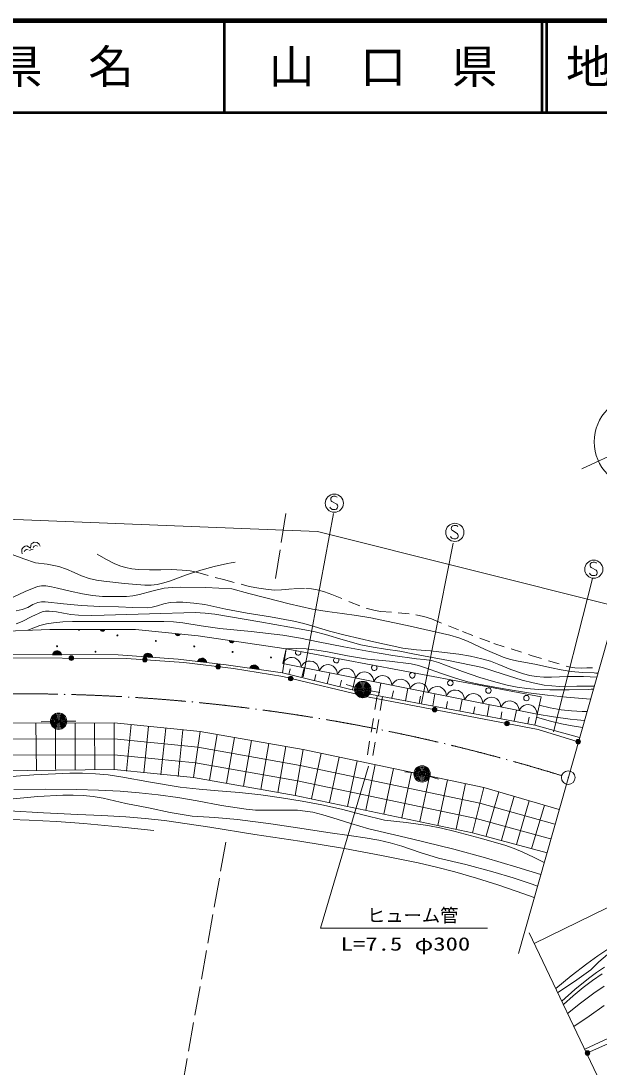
# Model space of a CAD drawing. Units: millimetres, scale not verified. Extents: x 63960 to 703960, y 389 to 360389.
# Drawn here: x 334722 to 397964, y 245992 to 360389 of the extents above; entities that cross this region are included whole.
import ezdxf
from ezdxf.enums import TextEntityAlignment as Align

# ---------------------------------------------------------------- set-up
doc = ezdxf.new("R2010")
doc.units = ezdxf.units.MM
doc.header["$LTSCALE"] = 1000
for name, pattern in [('USER1', [7.000001, 5.508197, -0.688525, 0.114754, -0.688525]), ('USER2', [2.5, 1.5, -1]), ('USER3', [4, 3.2, -0.8]), ('USER4', [2, 1.2, -0.8])]:
    doc.linetypes.add(name, pattern=pattern)
for name, color, linetype, lineweight in [('M-TTL', 2, 'Continuous', 140), ('M-TTL-LINE', 7, 'Continuous', 50), ('S-BGD', 1, 'Continuous', 13), ('S-BGD-HTXT', 6, 'Continuous', 13), ('S-BMK', 5, 'USER1', 13)]:
    doc.layers.add(name, color=color, linetype=linetype, lineweight=lineweight)
doc.layers.add('M-TTL-TXT', color=7, linetype='Continuous')
doc.styles.add('ＭＳ ゴシック', font='')
doc.styles.get('ＭＳ ゴシック').set_extended_font_data('MS Gothic')

# ---------------------------------------------------------------- blocks, each defined once
blk = doc.blocks.new('BUHIN7')
at = {"color": 1, "linetype": 'Continuous', "lineweight": 13}
blk.add_lwpolyline([(994, -198), (965, 45), (884, 263), (734, 520), (539, 683), (321, 804), (13, 865), (-236, 837), (-478, 762), (-716, 582), (-869, 411), (-994, 198)], dxfattribs=at)
blk = doc.blocks.new('BUHIN29')
at = {"color": 1, "linetype": 'Continuous', "lineweight": 13}
for radius in [249, 220, 191, 161, 132, 97.5, 67.5, 38.8, 7.5]:
    blk.add_circle((0, 0), radius, dxfattribs=at)
blk = doc.blocks.new('BUHIN30')
at = {"color": 1, "linetype": 'Continuous', "lineweight": 13}
for radius in [249, 220, 191, 161, 132, 97.5, 67.5, 38.8, 7.5]:
    blk.add_circle((0, 0), radius, dxfattribs=at)
blk = doc.blocks.new('BUHIN33')
at = {"color": 5, "linetype": 'Continuous', "lineweight": 13}
for radius in [746, 22.5]:
    blk.add_circle((0, 0), radius, dxfattribs=at)
blk = doc.blocks.new('BUHIN35')
at = {"color": 1, "linetype": 'Continuous', "lineweight": 13}
for radius in [249, 220, 191, 161, 132, 97.5, 67.5, 38.8, 7.5]:
    blk.add_circle((0, 0), radius, dxfattribs=at)
blk = doc.blocks.new('BUHIN202')
at = {"color": 1, "linetype": 'Continuous', "lineweight": 13}
blk.add_lwpolyline([(310, 645), (255, 705), (180, 740), (75, 760), (-80, 760), (-210, 725), (-320, 650), (-385, 540), (-390, 425), (-385, 350), (-345, 250), (-275, 195), (270, -120), (330, -210), (370, -335), (360, -455), (325, -550), (255, -640), (100, -685), (-130, -685), (-230, -670), (-325, -625), (-405, -550), (-475, -435)], dxfattribs=at)
blk.add_circle((0, 0), 995, dxfattribs=at)
blk = doc.blocks.new('BUHIN206')
at = {"color": 1, "linetype": 'Continuous', "lineweight": 13}
for radius in [896, 792, 688, 580, 477, 351, 243, 140, 27]:
    blk.add_circle((0, 0), radius, dxfattribs=at)

msp = doc.modelspace()

# ---------------------------------------------------------------- linework, layer by layer
at = {"layer": 'M-TTL'}
msp.add_line((703960, 360389), (63960, 360389), dxfattribs=at)
at = {"layer": 'M-TTL-LINE'}
for p, q in [((356960, 360389), (356960, 350389)), ((391710, 360389), (391710, 350389)), ((392210, 360389), (392210, 350389)), ((63960, 350389), (703960, 350389))]:
    msp.add_line(p, q, dxfattribs=at)
at = {"layer": 'S-BGD'}
for p, q in [((418755, 321929), (396072, 311416)), ((368925, 306511), (365583, 288648)), ((381988, 303291), (378525, 285792)), ((397239, 299402), (392986, 282633)), ((332125, 293605), (337871, 293856)), ((337871, 293856), (347246, 293856)), ((343892, 293825), (343417, 293825)), ((343429, 293794), (343879, 293794)), ((343860, 293763), (343449, 293763)), ((343472, 293731), (343835, 293731)), ((343805, 293700), (343503, 293700)), ((343562, 293669), (343748, 293669)), ((347246, 293856), (354106, 293138)), ((352111, 293316), (351639, 293365)), ((351648, 293333), (352095, 293286)), ((352073, 293257), (351664, 293299)), ((351683, 293266), (352045, 293228)), ((352012, 293200), (351711, 293232)), ((351766, 293194), (351952, 293175)), ((354106, 293138), (363741, 291741)), ((358017, 292539), (357547, 292608)), ((357555, 292575), (358000, 292510)), ((357977, 292482), (357570, 292541)), ((357588, 292507), (357948, 292455)), ((357914, 292428), (357614, 292472)), ((357668, 292432), (357852, 292405)), ((363741, 291741), (363349, 289087)), ((363374, 290124), (363741, 291741)), ((363741, 291741), (391623, 286464)), ((345342, 291055), (332017, 291091)), ((338205, 291137), (339155, 291134)), ((339130, 291197), (338230, 291199)), ((338268, 291261), (339090, 291259)), ((339045, 291322), (338318, 291324)), ((338378, 291386), (338983, 291384)), ((338866, 291447), (338493, 291448)), ((351915, 290588), (345342, 291055)), ((348159, 290917), (349107, 290850)), ((349086, 290914), (348189, 290978)), ((348230, 291038), (349051, 290979)), ((349010, 291045), (348285, 291096)), ((348349, 291155), (348952, 291112)), ((348840, 291182), (348468, 291209)), ((357159, 289977), (351915, 290588)), ((354928, 290489), (354206, 290573)), ((354273, 290628), (354874, 290558)), ((354764, 290634), (354394, 290677)), ((354072, 290400), (355016, 290290)), ((354998, 290355), (354104, 290459)), ((354149, 290517), (354966, 290421)), ((363349, 289087), (357159, 289977)), ((359793, 289662), (360733, 289526)), ((360717, 289592), (359826, 289720)), ((359872, 289776), (360686, 289659)), ((360651, 289728), (359931, 289831)), ((359999, 289885), (360598, 289798)), ((360490, 289877), (360122, 289930)), ((391196, 284572), (363374, 290124)), ((364044, 288919), (364190, 289525)), ((365433, 288584), (365690, 289646)), ((373076, 286738), (363349, 289087)), ((366823, 288248), (366984, 288918)), ((368212, 287913), (368495, 289082)), ((369602, 287577), (369779, 288310)), ((370991, 287241), (371299, 288517)), ((371257, 287536), (370299, 287823)), ((372381, 286906), (372573, 287703)), ((373819, 286598), (374076, 287963)), ((376794, 286039), (377045, 287376)), ((373005, 287122), (373990, 286950)), ((373076, 286738), (390928, 283381)), ((375306, 286319), (375459, 287129)), ((378281, 285759), (378430, 286553)), ((379768, 285480), (380014, 286789)), ((382742, 284921), (382983, 286202)), ((391623, 286464), (390928, 283381)), ((381255, 285200), (381401, 285977)), ((384229, 284641), (384372, 285401)), ((385717, 284361), (385952, 285615)), ((388691, 283802), (388922, 285028)), ((337946, 283774), (336947, 283731)), ((339745, 283814), (340745, 283814)), ((387204, 284082), (387344, 284825)), ((390178, 283522), (390315, 284250)), ((332101, 283596), (344909, 283634)), ((336427, 278399), (336371, 283609)), ((338520, 278524), (338505, 283615)), ((340655, 278530), (340640, 283621)), ((342790, 278536), (342775, 283627)), ((344924, 278543), (344909, 283634)), ((344909, 283634), (354328, 282675)), ((346274, 278342), (346793, 283442)), ((348158, 278150), (348677, 283250)), ((350041, 277958), (350561, 283058)), ((351925, 277766), (352445, 282866)), ((353600, 277659), (354328, 282675)), ((354328, 282675), (365579, 280723)), ((390928, 283381), (395838, 282041)), ((332109, 281856), (344917, 281893)), ((344917, 281893), (354079, 280960)), ((355337, 277353), (356203, 282349)), ((357211, 277023), (358079, 282024)), ((359085, 276692), (359954, 281699)), ((354079, 280960), (365278, 278986)), ((360959, 276362), (361829, 281373)), ((362834, 276031), (363704, 281048)), ((364708, 275701), (365579, 280723)), ((365579, 280723), (385345, 276569)), ((366508, 275323), (367556, 280307)), ((332117, 280116), (344925, 280153)), ((344925, 280153), (353830, 279246)), ((353830, 279246), (364982, 277280)), ((368485, 274907), (369532, 279892)), ((370461, 274492), (371509, 279477)), ((332125, 278375), (344924, 278543)), ((344924, 278543), (353600, 277659)), ((365278, 278986), (384925, 274857)), ((372438, 274077), (373485, 279061)), ((374414, 273661), (375462, 278646)), ((376391, 273246), (377438, 278230)), ((377705, 278150), (376711, 278263)), ((353600, 277659), (364708, 275701)), ((364982, 277280), (384513, 273176)), ((378368, 272831), (379415, 277815)), ((379458, 277780), (380412, 277482)), ((380344, 272415), (381392, 277400)), ((382321, 272000), (383368, 276984)), ((364708, 275701), (384131, 271619)), ((384131, 271619), (385345, 276569)), ((385345, 276569), (393599, 274167)), ((385616, 271283), (387009, 276080)), ((384925, 274857), (393134, 272567)), ((387273, 270802), (388666, 275598)), ((388930, 270320), (390323, 275117)), ((390587, 269839), (391980, 274635)), ((384513, 273176), (392668, 270968)), ((384131, 271619), (392287, 269411)), ((396388, 247951), (401610, 250394))]:
    msp.add_line(p, q, dxfattribs=at)
at = {"layer": 'S-BGD', "linetype": 'USER3'}
for p, q in [((363706, 306519), (362500, 298956)), ((357130, 270570), (350773, 234950))]:
    msp.add_line(p, q, dxfattribs=at)
at = {"layer": 'S-BGD', "linetype": 'USER2'}
for p, q in [((373684, 286564), (372486, 279374)), ((374276, 286466), (373078, 279275))]:
    msp.add_line(p, q, dxfattribs=at)
at = {"layer": 'S-BGD'}
for points in [[(334867, 302099), (334805, 302336), (334822, 302621), (334990, 302858), (335202, 302950), (335385, 302989), (335557, 302893), (335759, 302752), (335792, 303001), (335839, 303204), (335989, 303292), (336186, 303378), (336495, 303359), (336714, 303167), (336845, 302959)], [(333764, 302050), (335036, 301564), (336313, 301142), (337594, 300971), (338857, 300740), (339709, 300432), (340555, 300062), (341356, 299714), (342173, 299424), (342974, 299242), (343791, 299118), (346037, 298866), (348283, 298675), (348955, 298693), (349628, 298773), (350349, 298933), (351071, 299157), (352722, 299780), (354389, 300344), (355849, 300727), (357321, 301050), (357731, 301135), (358142, 301218)], [(335524, 302561), (335344, 302571), (335161, 302491), (335082, 302334)], [(336048, 302642), (335910, 302594), (335806, 302549), (335645, 302473)], [(336524, 302954), (336365, 303021), (336187, 302944), (336061, 302801)], [(333875, 297386), (335203, 297994), (336548, 298543), (336979, 298601), (337430, 298600), (338077, 298518), (338741, 298371), (340109, 298023), (341461, 297741), (342547, 297574), (343644, 297467), (344941, 297433), (346253, 297460), (346979, 297526), (347694, 297651), (349040, 298029), (350400, 298348), (351265, 298447), (352132, 298486), (354966, 298423), (357793, 298298), (359639, 297780), (361497, 297321), (364048, 296663), (366612, 296063), (368226, 295795), (369862, 295585), (371429, 295388), (372994, 295129), (377314, 294210), (381631, 293230), (382612, 292920), (383582, 292551), (385518, 291663), (387480, 290830), (388288, 290569), (389120, 290363), (390939, 290042), (392759, 289659), (393822, 289428), (394893, 289257), (396143, 289142), (397413, 289087), (397623, 289082), (397833, 289077)], [(334189, 295883), (334841, 296042), (335480, 296260), (336013, 296557), (336560, 296791), (336962, 296864), (337388, 296878), (339390, 296645), (341345, 296476), (343357, 296367), (345392, 296318), (346968, 296237), (348535, 296217), (349093, 296299), (349653, 296444), (350347, 296645), (351060, 296789), (351735, 296839), (352427, 296829), (353639, 296736), (354838, 296583), (357137, 296074), (359452, 295623), (362010, 295218), (364566, 294753), (365684, 294494), (366787, 294177), (368469, 293666), (370179, 293209), (373323, 292483), (376485, 291814), (377991, 291624), (379506, 291494), (381068, 291342), (382621, 291130), (383892, 290917), (385152, 290644), (386076, 290363), (386993, 290021), (388329, 289476), (389684, 288989), (390379, 288812), (391097, 288691), (391933, 288622), (392772, 288614), (394515, 288689), (396259, 288704), (396977, 288672), (397705, 288623)], [(334203, 294452), (334860, 294734), (335927, 295273), (337029, 295762), (337416, 295837), (337822, 295852), (338605, 295768), (339382, 295623), (340193, 295482), (341026, 295398), (342424, 295369), (343822, 295400), (348801, 295558), (353794, 295707), (354871, 295641), (355942, 295515), (360853, 294681), (365770, 293796), (366917, 293576), (368049, 293298), (369976, 292709), (371921, 292180), (373249, 291905), (374599, 291688), (376179, 291454), (377760, 291158), (381486, 290457), (385197, 289696), (387360, 288980), (389547, 288318), (390749, 288017), (391974, 287772), (392803, 287667), (393639, 287622), (395527, 287637), (397426, 287640)], [(335473, 293751), (336119, 294039), (336795, 294275), (337530, 294460), (338278, 294586), (339321, 294681), (340377, 294716), (345362, 294716), (350360, 294714), (351408, 294668), (352450, 294562), (354454, 294236), (356472, 293967), (359913, 293620), (363357, 293211), (365306, 292885), (367246, 292500), (370036, 291940), (372838, 291439), (375410, 291006), (377990, 290633), (378827, 290565), (379651, 290437), (380410, 290227), (381164, 289954), (383026, 289247), (384912, 288595), (386406, 288154), (387920, 287771), (388987, 287551), (390064, 287391), (391307, 287284), (392564, 287236), (394705, 287235), (396853, 287294), (397093, 287303), (397333, 287312)], [(363741, 291741), (364841, 291760), (365936, 291718), (367085, 291589), (368239, 291399), (370442, 290972), (372649, 290605), (375033, 290376), (377410, 290087), (378203, 289900), (378980, 289654), (380601, 289053), (382242, 288509), (383599, 288136), (384970, 287821), (387596, 287344), (390228, 286926), (392308, 286646), (394404, 286425), (395709, 286319), (397026, 286228)], [(225471, 284844), (298245, 289203), (314343, 290167), (332209, 290760), (346258, 290686), (352559, 290241), (357971, 289574), (363382, 288684), (372797, 286460), (391304, 282902), (395677, 281567)], [(391418, 285552), (392604, 285279), (393809, 285064), (394958, 284939), (396116, 284873), (396376, 284864), (396637, 284857)], [(391125, 284254), (392489, 283865), (393866, 283534), (395002, 283314), (396145, 283124)], [(391196, 284572), (392989, 284281), (394799, 284048), (395583, 283973), (396368, 283908)], [(332229, 277674), (336139, 277941), (340066, 278148), (341474, 278139), (342882, 278069), (344265, 277934), (345641, 277739), (348882, 277142), (352139, 276602), (354203, 276378), (356285, 276213), (358623, 276011), (360954, 275749), (363222, 275446), (365482, 275083), (367642, 274672), (369787, 274203), (372122, 273572), (374475, 272999), (376858, 272741), (379241, 272423), (380727, 272118), (382212, 271751), (384946, 271029), (387663, 270249), (388662, 269907), (389640, 269509), (390804, 268961), (391960, 268368)], [(333871, 275333), (336587, 275563), (339307, 275732), (340424, 275737), (341539, 275680), (342630, 275562), (343713, 275384), (346184, 274829), (348672, 274332), (351052, 273846), (353438, 273421), (355920, 273275), (358401, 273068), (362055, 272583), (365700, 272038), (368279, 271637), (370867, 271296), (372371, 271078), (373863, 270800), (375128, 270504), (376386, 270147), (378380, 269467), (380401, 268841), (383378, 268126), (386337, 267354), (388554, 266678), (390764, 265942), (390991, 265864), (391227, 265782)], [(333930, 276341), (337387, 276379), (340855, 276357), (343212, 276290), (345567, 276163), (347658, 275990), (349743, 275757), (351880, 275457), (354008, 275098), (356677, 274610), (359363, 274181), (360368, 274097), (361373, 274073), (363172, 274102), (364974, 274070), (365807, 273990), (366640, 273849), (367733, 273575), (368825, 273239), (370799, 272617), (372784, 272055), (377439, 270963), (382090, 269810), (385525, 268857), (388956, 267842), (390266, 267445), (391584, 267043)], [(333421, 274022), (337190, 273780), (340961, 273598), (343586, 273514), (346209, 273370), (348330, 273186), (350444, 272943), (355376, 272209), (360309, 271429), (365222, 270689), (370134, 269888), (374159, 269138), (378186, 268326), (380193, 267867), (382194, 267348), (384541, 266658), (386882, 265908), (388878, 265238), (390878, 264550)], [(396695, 247536), (405727, 251566), (413787, 254553), (420110, 256568), (425043, 257749), (434840, 259903), (444219, 261571), (452627, 263099), (464299, 265114), (482416, 267963), (497840, 270117), (509078, 271563), (520195, 272466), (530617, 273508), (538001, 273856), (546617, 273508), (552646, 273161), (562512, 270938), (580647, 264198), (594907, 258059)], [(331562, 273124), (335630, 272983), (338616, 272828), (341596, 272613), (345428, 272258), (349265, 271857)], [(393226, 254576), (394908, 255960), (396628, 257298), (397811, 258149), (399027, 258949)], [(393439, 254130), (395258, 255358), (397046, 256639), (397940, 257489), (398883, 258302)], [(393881, 253203), (395327, 254466), (396819, 255689), (397680, 256324), (398573, 256910)], [(394057, 252835), (395115, 253775), (396220, 254676), (397247, 255453), (398306, 256179)], [(394523, 251858), (395929, 252980), (397379, 254061), (398518, 254839)], [(395201, 250438), (396878, 251556), (398530, 252729)]]:
    msp.add_lwpolyline(points, dxfattribs=at)
at = {"layer": 'S-BGD', "linetype": 'USER4'}
msp.add_lwpolyline([(343077, 302069), (343993, 301532), (344929, 301053), (345527, 300811), (346144, 300627), (346857, 300486), (347596, 300403), (348808, 300358), (350026, 300373), (351205, 300386), (352374, 300339), (353221, 300242), (354062, 300084), (356876, 299292), (359700, 298559), (360730, 298349), (361770, 298199), (362489, 298155), (363219, 298171), (364552, 298283), (365873, 298333), (366510, 298281), (367142, 298169), (367940, 297953), (368729, 297676), (370667, 296869), (372599, 296129), (373317, 295943), (374049, 295815), (375988, 295667), (377928, 295457), (378782, 295255), (379631, 294991), (383036, 293625), (386442, 292322), (390528, 291012), (394661, 289751), (395320, 289659), (395993, 289626), (396611, 289635), (397231, 289661)], dxfattribs=at)
at = {"layer": 'S-BGD'}
for points in [[(343904, 293856), (343884, 293799), (343855, 293750), (343807, 293695), (343752, 293665), (343693, 293646), (343615, 293646), (343557, 293665), (343502, 293695), (343453, 293750), (343423, 293799), (343404, 293856)], [(352127, 293345), (352101, 293290), (352067, 293245), (352013, 293195), (351955, 293171), (351895, 293158), (351818, 293167), (351761, 293191), (351710, 293227), (351667, 293287), (351642, 293338), (351629, 293397)], [(358034, 292569), (358006, 292515), (357970, 292470), (357914, 292423), (357855, 292401), (357795, 292391), (357718, 292402), (357662, 292429), (357612, 292467), (357572, 292528), (357549, 292581), (357539, 292640)], [(338180, 291074), (338220, 291189), (338278, 291286), (338375, 291396), (338486, 291456), (338603, 291493), (338758, 291493), (338876, 291455), (338985, 291394), (339083, 291284), (339142, 291187), (339180, 291071)], [(348130, 290857), (348178, 290969), (348242, 291062), (348347, 291165), (348461, 291217), (348581, 291246), (348736, 291235), (348850, 291189), (348956, 291121), (349045, 291005), (349098, 290903), (349127, 290786)], [(354040, 290340), (354093, 290450), (354162, 290540), (354271, 290638), (354387, 290685), (354509, 290709), (354662, 290691), (354775, 290640), (354877, 290568), (354961, 290447), (355010, 290343), (355034, 290225)], [(359759, 289603), (359815, 289711), (359886, 289800), (359998, 289895), (360115, 289938), (360237, 289959), (360390, 289937), (360501, 289883), (360602, 289808), (360683, 289685), (360728, 289580), (360749, 289461)]]:
    msp.add_lwpolyline(points, close=True, dxfattribs=at)
for centre, radius in [((402423, 314360), 5000), ((341081, 293806), 49.8), ((345280, 293202), 49.8), ((338679, 292008), 49.8), ((349480, 292597), 49.8), ((353679, 291993), 49.8), ((340231, 290717), 249), ((340231, 290717), 220), ((340231, 290717), 191), ((340231, 290717), 161), ((340231, 290717), 132), ((340231, 290717), 97.5), ((340231, 290717), 67.5), ((340231, 290717), 38.8), ((340231, 290717), 7.5), ((342878, 291404), 49.8), ((348279, 290543), 249), ((348279, 290543), 220), ((348279, 290543), 191), ((348279, 290543), 161), ((348279, 290543), 132), ((348279, 290543), 97.5), ((348279, 290543), 67.5), ((348279, 290543), 38.8), ((357878, 291389), 49.8), ((362078, 290785), 49.8), ((348279, 290543), 7.5), ((356293, 289780), 249), ((356293, 289780), 220), ((356293, 289780), 191), ((356293, 289780), 161), ((356293, 289780), 132), ((356293, 289780), 97.5), ((356293, 289780), 67.5), ((356293, 289780), 38.8), ((356293, 289780), 7.5), ((381698, 287997), 298), ((385858, 287167), 298), ((390019, 286337), 298), ((395677, 281567), 249), ((395677, 281567), 220), ((395677, 281567), 191), ((395677, 281567), 161), ((395677, 281567), 132), ((395677, 281567), 97.5), ((395677, 281567), 67.5), ((395677, 281567), 38.8), ((395677, 281567), 7.5)]:
    msp.add_circle(centre, radius, dxfattribs=at)
for centre, start, end in [((365055, 291319), 134.37409, 24.18984), ((369216, 290488), 123.79498, 34.76894), ((373377, 289658), 110.64092, 47.923), ((377537, 288828), 85.15203, 73.41189)]:
    msp.add_arc(centre, 298, start, end, dxfattribs=at)
at = {"layer": 'S-BGD-HTXT'}
for p, q in [((291081, 307573), (367154, 304555)), ((367154, 304555), (399901, 296368)), ((402131, 304231), (389142, 258430)), ((390867, 259519), (473170, 299708)), ((372749, 278885), (367492, 261186)), ((367492, 261186), (385761, 261186)), ((390309, 260689), (407784, 224074))]:
    msp.add_line(p, q, dxfattribs=at)
at = {"layer": 'S-BMK'}
msp.add_arc((334463, 85189), 201625, 72.86301, 92.67313, dxfattribs=at)

# ---------------------------------------------------------------- block references
at = {"layer": 'S-BGD'}
for name, p in [('BUHIN202', (369004, 307649)), ('BUHIN202', (382188, 304457)), ('BUHIN202', (397384, 300433)), ('BUHIN7', (364368, 289926)), ('BUHIN7', (366355, 289530)), ('BUHIN7', (368343, 289133)), ('BUHIN7', (370330, 288736)), ('BUHIN29', (364238, 288482)), ('BUHIN7', (372317, 288340)), ('BUHIN7', (374305, 287943)), ('BUHIN7', (376292, 287547)), ('BUHIN206', (372119, 287277)), ('BUHIN7', (378279, 287150)), ('BUHIN7', (380266, 286753)), ('BUHIN7', (382254, 286357)), ('BUHIN29', (372075, 286631)), ('BUHIN7', (384241, 285960)), ('BUHIN7', (386228, 285564)), ('BUHIN7', (388215, 285167)), ('BUHIN30', (379977, 285079)), ('BUHIN7', (390203, 284771)), ('BUHIN206', (338845, 283814)), ('BUHIN30', (387886, 283559)), ('BUHIN206', (378599, 278048)), ('BUHIN35', (396695, 247536))]:
    msp.add_blockref(name, p, dxfattribs=at)
at = {"layer": 'S-BMK'}
msp.add_blockref('BUHIN33', (394590, 277641), dxfattribs=at)

# ---------------------------------------------------------------- texts
at = {"layer": 'M-TTL-TXT', "style": 'ＭＳ ゴシック'}
for s, p in [('県\u3000名', (339585, 355389)), ('山\u3000口\u3000県', (374335, 355389))]:
    msp.add_text(s, height=3666, dxfattribs=at).set_placement(p, align=Align.MIDDLE_CENTER)
msp.add_text('地 名', height=3666, dxfattribs=at).set_placement((394340, 355389), align=Align.MIDDLE_LEFT)
at = {"layer": 'S-BGD-HTXT', "style": 'ＭＳ ゴシック'}
msp.add_text('ヒューム管', height=1466, dxfattribs=at).set_placement((372578, 261411), align=Align.BOTTOM_LEFT)
at = {"layer": 'S-BGD-HTXT', "style": 'ＭＳ ゴシック', "width": 1.35}
msp.add_text('L=7.5 φ300', height=1466, dxfattribs=at).set_placement((369704, 258286), align=Align.BOTTOM_LEFT)

doc.saveas('drawing.dxf')
